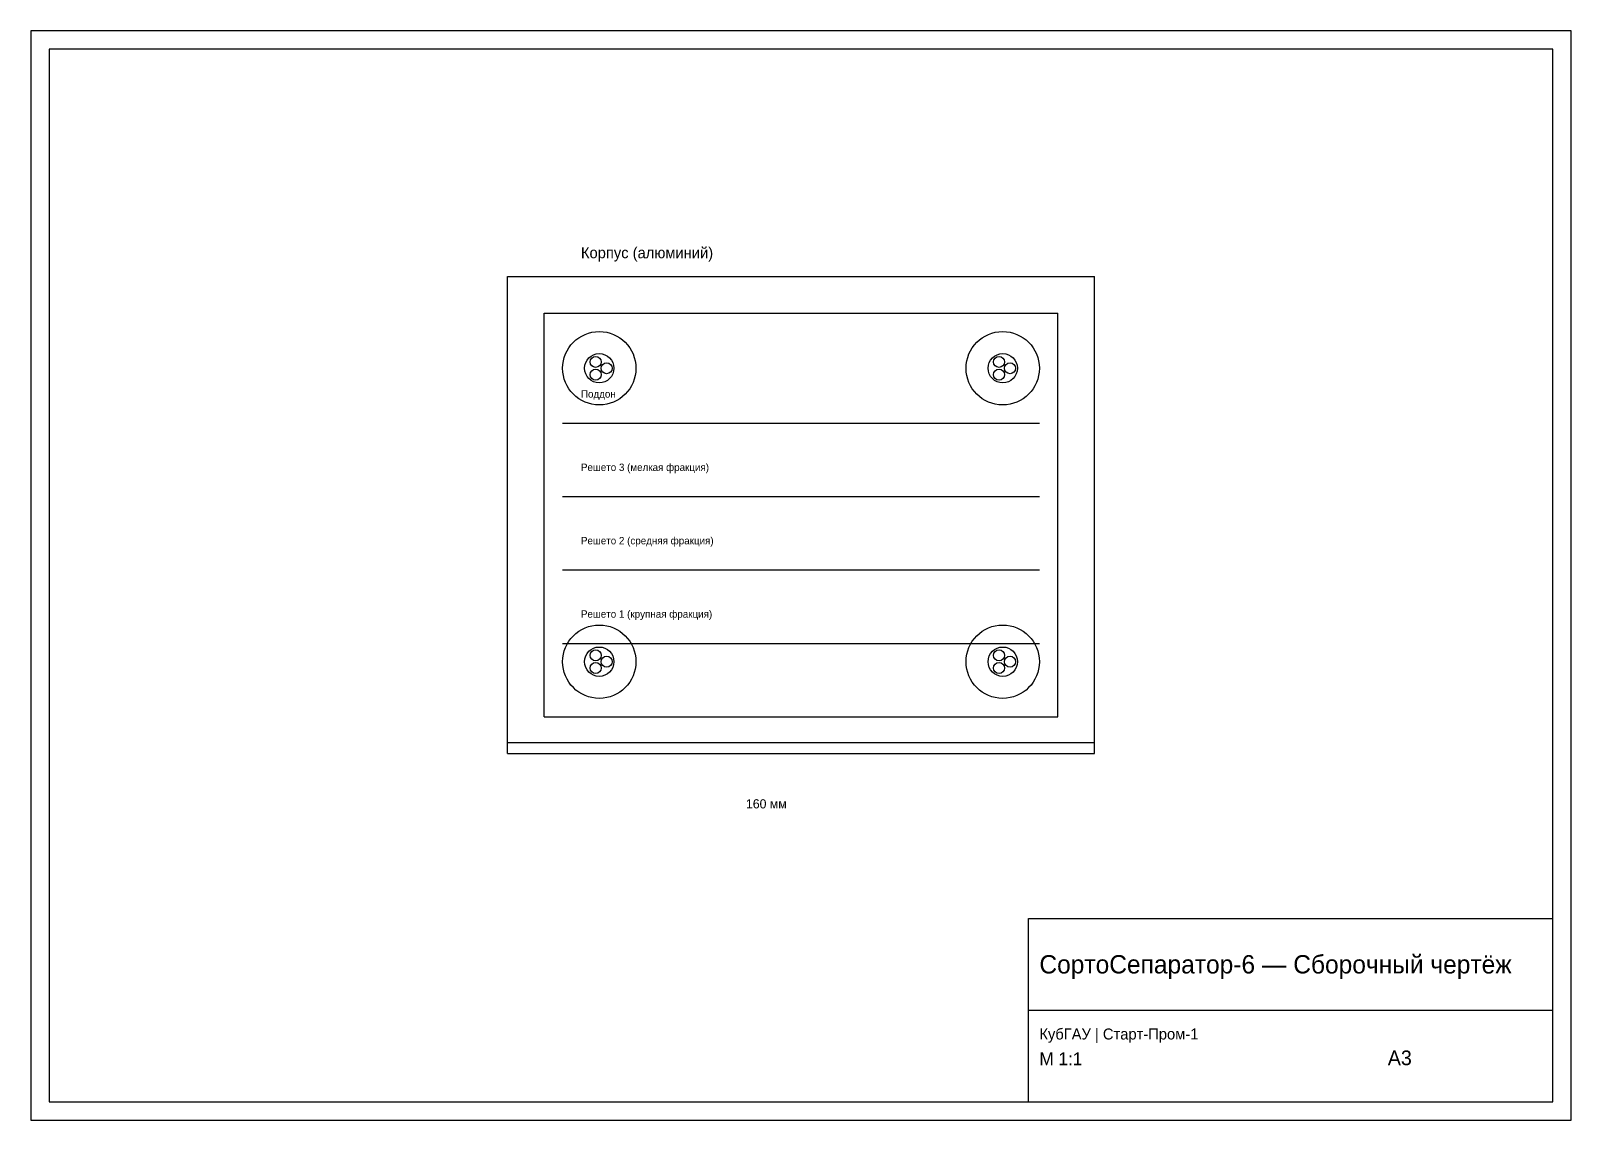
# Model space of a CAD drawing. Header units: metres. Extents: x 0 to 420, y 0 to 297.
import ezdxf

# ---------------------------------------------------------------- set-up
doc = ezdxf.new("R2010")
doc.units = ezdxf.units.M

msp = doc.modelspace()

# ---------------------------------------------------------------- linework, layer by layer
at = {"layer": 'detail'}
for p, q in [((130, 100), (130, 230)), ((130, 230), (290, 230)), ((290, 100), (290, 230)), ((140, 220), (280, 220)), ((140, 110), (140, 220)), ((280, 110), (280, 220)), ((145, 190), (275, 190)), ((145, 170), (275, 170)), ((145, 150), (275, 150)), ((145, 130), (275, 130)), ((140, 110), (280, 110)), ((130, 100), (290, 100))]:
    msp.add_line(p, q, dxfattribs=at)
for centre, radius in [((155, 205), 10), ((265, 205), 10), ((155, 205), 4), ((154, 206.73), 1.5), ((157, 205), 1.5), ((265, 205), 4), ((264, 206.73), 1.5), ((267, 205), 1.5), ((154, 203.27), 1.5), ((264, 203.27), 1.5), ((155, 125), 10), ((265, 125), 10), ((155, 125), 4), ((154, 126.73), 1.5), ((157, 125), 1.5), ((265, 125), 4), ((264, 126.73), 1.5), ((267, 125), 1.5), ((154, 123.27), 1.5), ((264, 123.27), 1.5)]:
    msp.add_circle(centre, radius, dxfattribs=at)
at = {"layer": 'dim'}
for p, q in [((130, 101), (130, 105)), ((290, 101), (290, 105)), ((130, 103), (290, 103))]:
    msp.add_line(p, q, dxfattribs=at)
at = {"layer": 'frame'}
for p, q in [((420, 297), (0, 297)), ((0, 297), (0, 0)), ((420, 0), (420, 297)), ((415, 292), (5, 292)), ((5, 292), (5, 5)), ((415, 5), (415, 292)), ((272, 5), (272, 55)), ((272, 55), (415, 55)), ((272, 30), (415, 30)), ((5, 5), (415, 5)), ((0, 0), (420, 0))]:
    msp.add_line(p, q, dxfattribs=at)

# ---------------------------------------------------------------- texts
at = {"layer": 'text'}
for s, height, p in [('Корпус (алюминий)', 3, (150, 235)), ('Поддон', 2, (150, 197)), ('Решето 3 (мелкая фракция)', 2, (150, 177)), ('Решето 2 (средняя фракция)', 2, (150, 157)), ('Решето 1 (крупная фракция)', 2, (150, 137)), ('160 мм', 2.5, (195, 85)), ('СортоСепаратор-6 — Сборочный чертёж', 5, (275, 40)), ('КубГАУ | Старт-Пром-1', 3, (275, 22)), ('М 1:1', 3.5, (275, 15)), ('А3', 4, (370, 15))]:
    msp.add_text(s, height=height, dxfattribs=at).set_placement(p)

doc.saveas('drawing.dxf')
